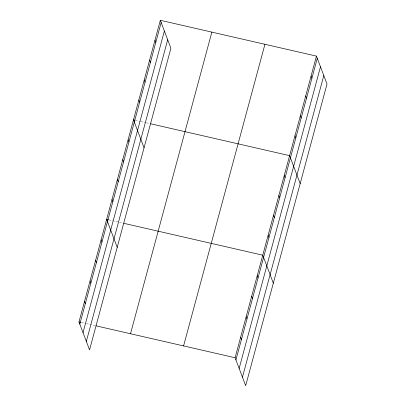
<?xml version="1.0" encoding="UTF-8"?>
<svg xmlns="http://www.w3.org/2000/svg" width="406" height="406" viewBox="0 0 406 406"><rect width="100%" height="100%" fill="white"/><g stroke="black" fill="none" stroke-linecap="round" stroke-linejoin="round"><path stroke-width="0.3" stroke-dasharray="2.03 1.52" d="M135.33 120.257L140.237 121.384M140.852 121.526L145.759 122.653M146.368 122.79L149.438 123.495M109.097 219.935L118.912 222.189M119.526 222.331L122.592 223.031M81.439 322.491L85.732 323.475M86.346 323.618L95.542 325.729"/><path stroke-width="0.61" d="M160.334 20.3L170.901 48.258L89.548 349.886L78.987 321.928L160.334 20.3L316.452 56.114L327.013 84.072L245.666 385.7L235.099 357.742L316.452 56.114M79.815 324.125L161.167 22.497M83.027 332.626L164.379 30.998M86.336 341.385L167.688 39.758M130.504 333.747L211.856 32.12M183.583 345.927L264.935 44.295M235.932 359.939L317.279 58.312M239.144 368.44L320.491 66.812M242.453 377.199L323.8 75.572M134.716 120.12L133.493 119.836L144.054 147.794M150.662 123.779L289.605 155.655L300.171 183.608M108.483 219.798L106.646 219.372L117.207 247.33M123.815 223.315L262.758 255.191L273.324 283.144M78.987 321.928L80.824 322.349M96.156 325.866L235.099 357.742M311.082 76.023L311.909 78.221M305.713 95.933L306.545 98.13M300.344 115.837L301.176 118.034M294.974 135.746L295.807 137.944M284.236 175.559L285.068 177.757M278.866 195.469L279.698 197.666M273.497 215.378L274.329 217.57M268.127 235.282L268.96 237.48M257.226 275.699L258.059 277.897M154.965 40.209L155.797 42.402M251.695 296.213L252.527 298.41M149.596 60.113L150.428 62.311M246.163 316.721L246.995 318.918M144.231 80.023L145.059 82.22M240.631 337.234L241.463 339.431M138.862 99.932L139.689 102.124M128.123 139.745L128.951 141.943M122.754 159.654L123.581 161.847M117.385 179.559L118.212 181.756M112.015 199.468L112.843 201.665M101.114 239.885L101.942 242.083M95.583 260.393L96.41 262.591M90.051 280.906L90.878 283.104M84.519 301.414L85.346 303.612"/></g></svg>
